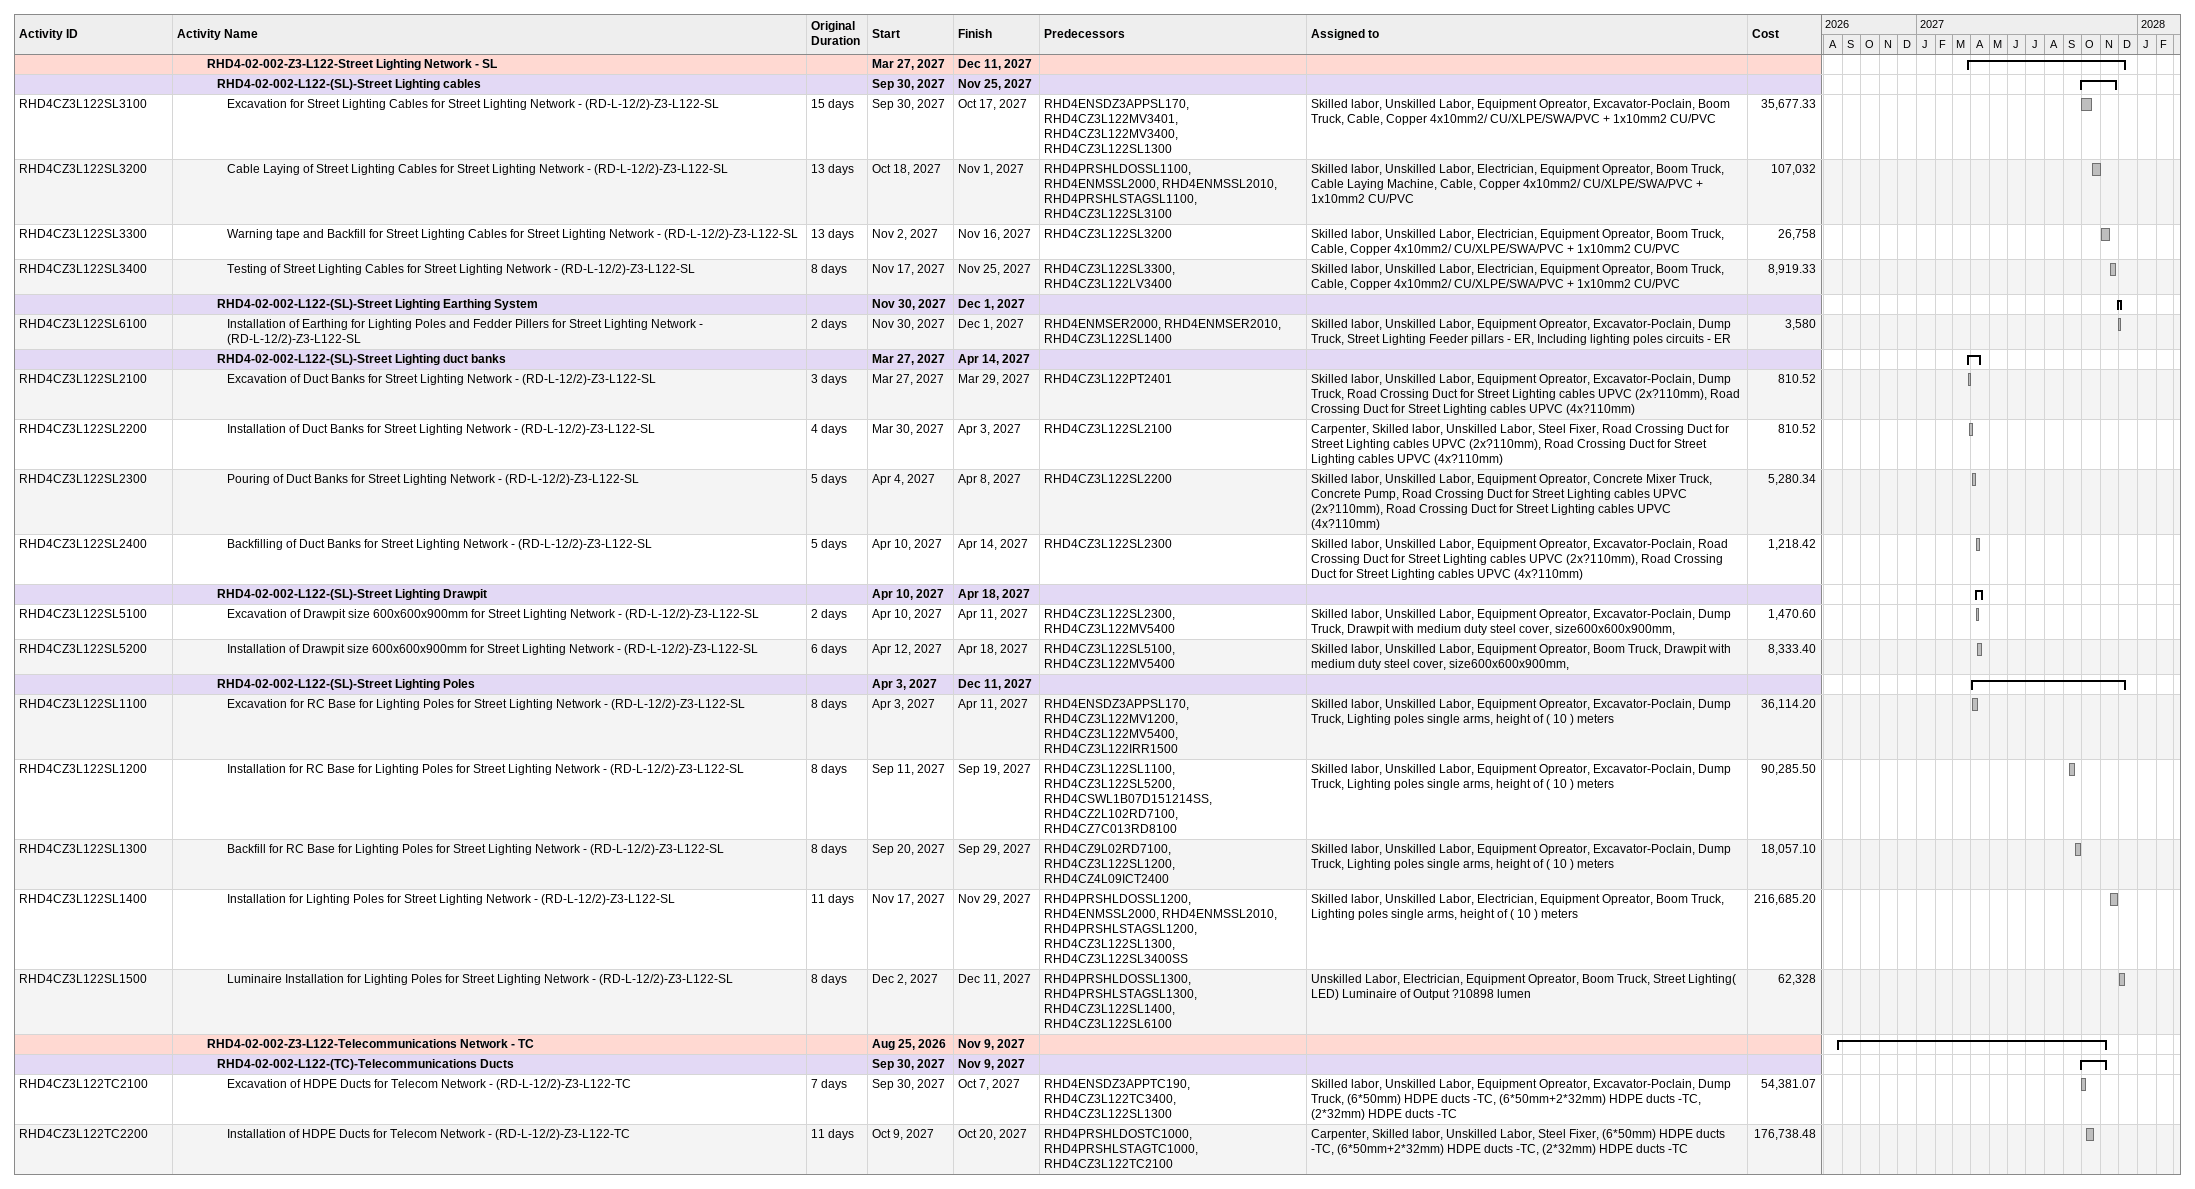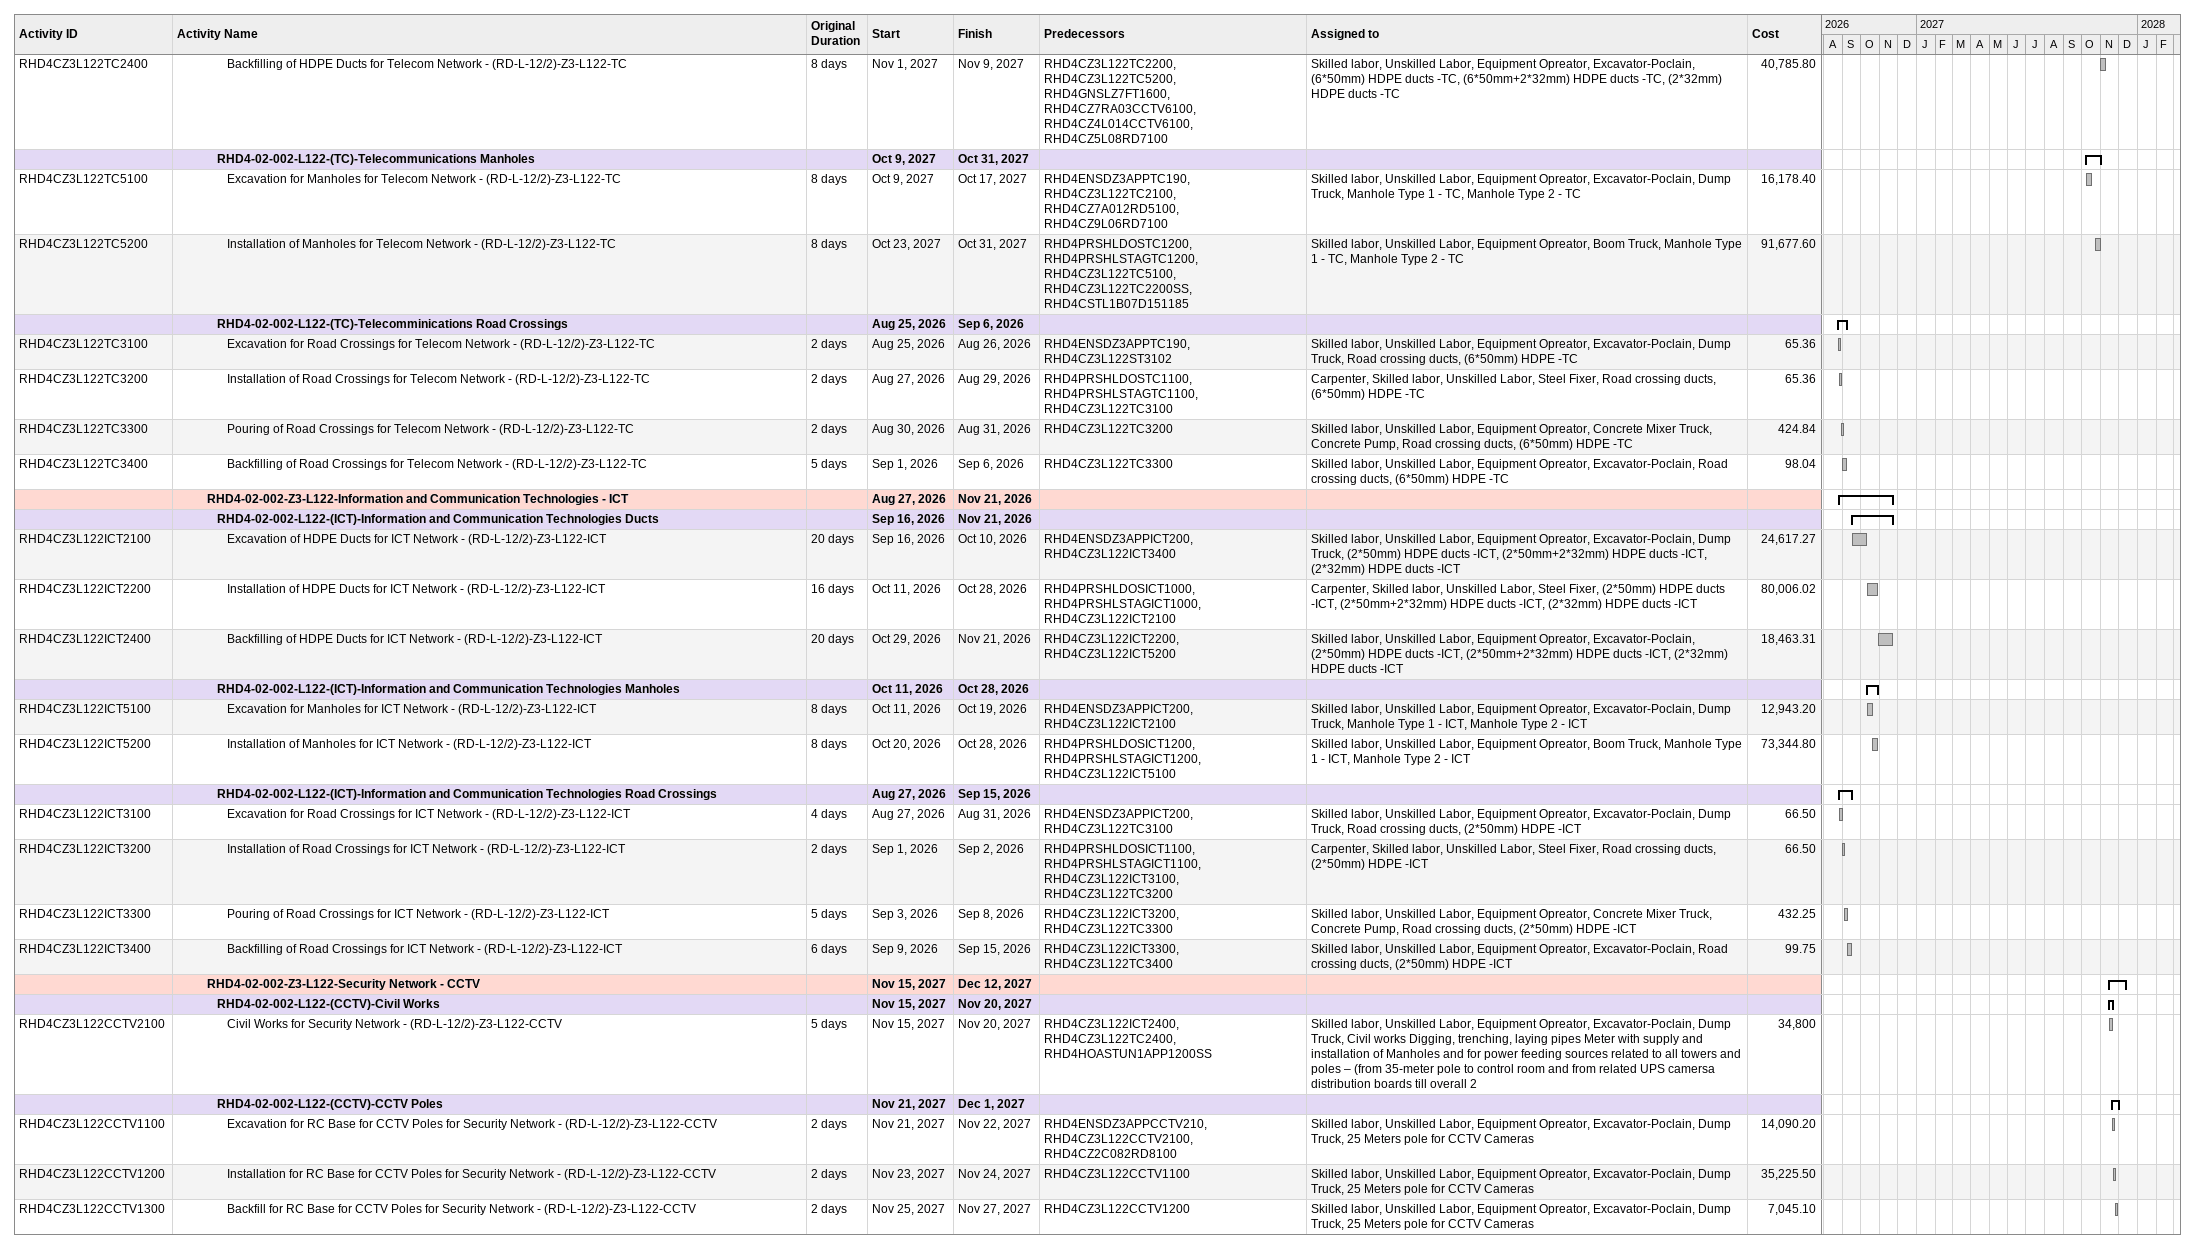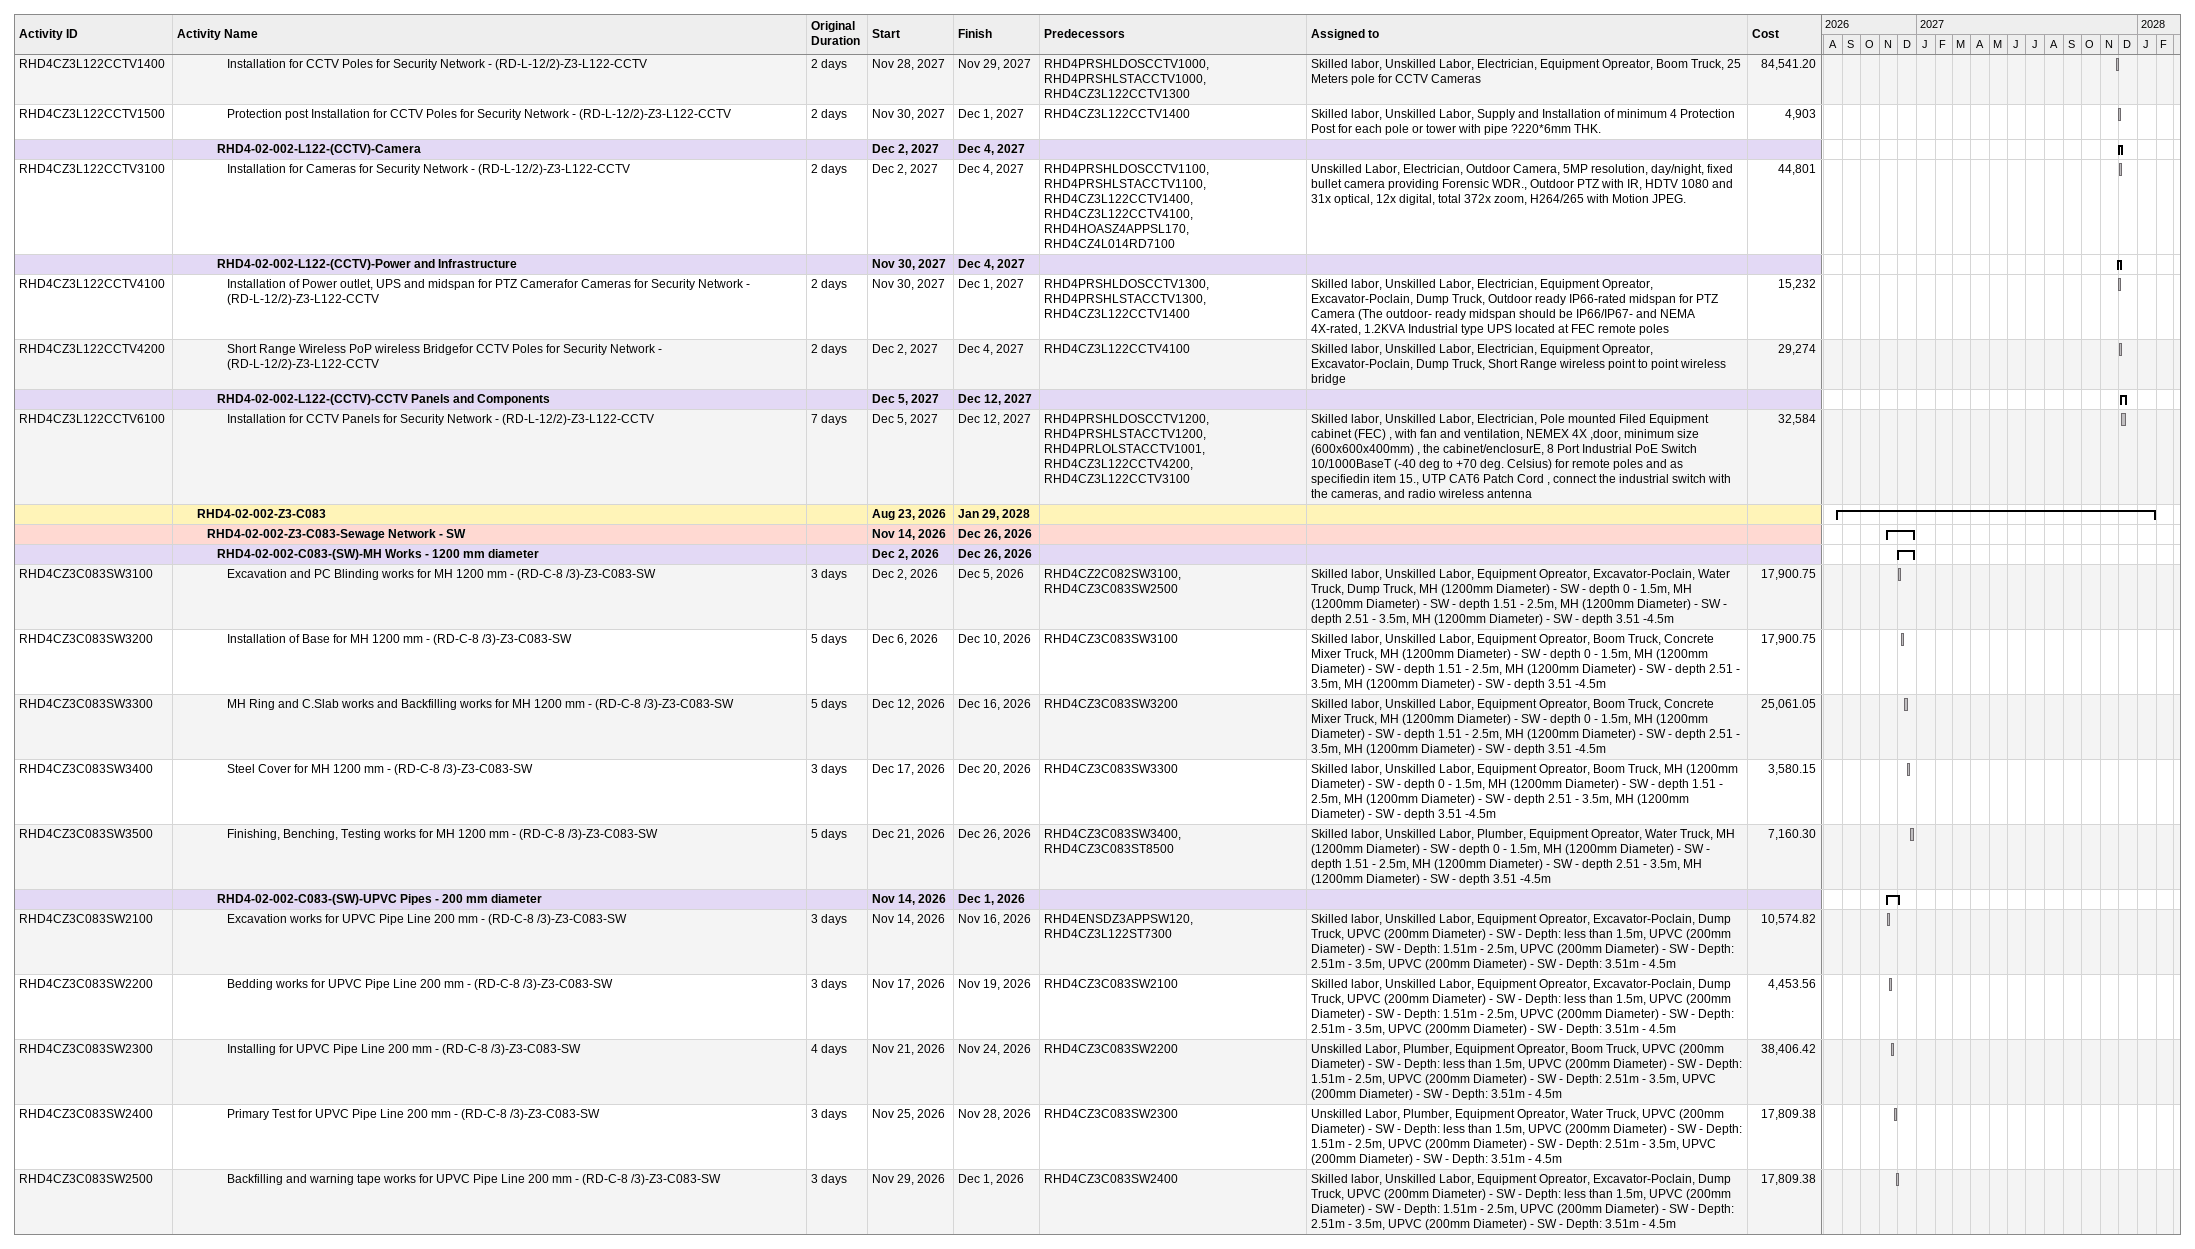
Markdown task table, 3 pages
| ID | Level | Task | Original duration | Start | Finish | Predecessors | Resources | Cost |
|---|---|---|---|---|---|---|---|---|
|  | 4 | **RHD4-02-002-Z3-L122-Street Lighting Network - SL** |  | 2027-03-27 | 2027-12-11 |  |  |  |
|  | 5 | **RHD4-02-002-L122-(SL)-Street Lighting cables** |  | 2027-09-30 | 2027-11-25 |  |  |  |
| RHD4CZ3L122SL3100 | 6 | Excavation for Street Lighting Cables for Street Lighting Network - (RD-L-12/2)-Z3-L122-SL | 15d | 2027-09-30 | 2027-10-17 | RHD4ENSDZ3APPSL170, RHD4CZ3L122MV3401, RHD4CZ3L122MV3400, RHD4CZ3L122SL1300 | Skilled labor, Unskilled Labor, Equipment Opreator, Excavator-Poclain, Boom Truck, Cable, Copper 4x10mm2/ CU/XLPE/SWA/PVC + 1x10mm2 CU/PVC | 35677.33 |
| RHD4CZ3L122SL3200 | 6 | Cable Laying of Street Lighting Cables for Street Lighting Network - (RD-L-12/2)-Z3-L122-SL | 13d | 2027-10-18 | 2027-11-01 | RHD4PRSHLDOSSL1100, RHD4ENMSSL2000, RHD4ENMSSL2010, RHD4PRSHLSTAGSL1100, RHD4CZ3L122SL3100 | Skilled labor, Unskilled Labor, Electrician, Equipment Opreator, Boom Truck, Cable Laying Machine, Cable, Copper 4x10mm2/ CU/XLPE/SWA/PVC + 1x10mm2 CU/PVC | 107032 |
| RHD4CZ3L122SL3300 | 6 | Warning tape and Backfill for Street Lighting Cables for Street Lighting Network - (RD-L-12/2)-Z3-L122-SL | 13d | 2027-11-02 | 2027-11-16 | RHD4CZ3L122SL3200 | Skilled labor, Unskilled Labor, Electrician, Equipment Opreator, Boom Truck, Cable, Copper 4x10mm2/ CU/XLPE/SWA/PVC + 1x10mm2 CU/PVC | 26758 |
| RHD4CZ3L122SL3400 | 6 | Testing of Street Lighting Cables for Street Lighting Network - (RD-L-12/2)-Z3-L122-SL | 8d | 2027-11-17 | 2027-11-25 | RHD4CZ3L122SL3300, RHD4CZ3L122LV3400 | Skilled labor, Unskilled Labor, Electrician, Equipment Opreator, Boom Truck, Cable, Copper 4x10mm2/ CU/XLPE/SWA/PVC + 1x10mm2 CU/PVC | 8919.33 |
|  | 5 | **RHD4-02-002-L122-(SL)-Street Lighting Earthing System** |  | 2027-11-30 | 2027-12-01 |  |  |  |
| RHD4CZ3L122SL6100 | 6 | Installation of Earthing for Lighting Poles and Fedder Pillers for Street Lighting Network - (RD-L-12/2)-Z3-L122-SL | 2d | 2027-11-30 | 2027-12-01 | RHD4ENMSER2000, RHD4ENMSER2010, RHD4CZ3L122SL1400 | Skilled labor, Unskilled Labor, Equipment Opreator, Excavator-Poclain, Dump Truck, Street Lighting Feeder pillars - ER, Including lighting poles circuits - ER | 3580 |
|  | 5 | **RHD4-02-002-L122-(SL)-Street Lighting duct banks** |  | 2027-03-27 | 2027-04-14 |  |  |  |
| RHD4CZ3L122SL2100 | 6 | Excavation of Duct Banks for Street Lighting Network - (RD-L-12/2)-Z3-L122-SL | 3d | 2027-03-27 | 2027-03-29 | RHD4CZ3L122PT2401 | Skilled labor, Unskilled Labor, Equipment Opreator, Excavator-Poclain, Dump Truck, Road Crossing Duct for Street Lighting cables UPVC (2x?110mm), Road Crossing Duct for Street Lighting cables UPVC (4x?110mm) | 810.52 |
| RHD4CZ3L122SL2200 | 6 | Installation of Duct Banks for Street Lighting Network - (RD-L-12/2)-Z3-L122-SL | 4d | 2027-03-30 | 2027-04-03 | RHD4CZ3L122SL2100 | Carpenter, Skilled labor, Unskilled Labor, Steel Fixer, Road Crossing Duct for Street Lighting cables UPVC (2x?110mm), Road Crossing Duct for Street Lighting cables UPVC (4x?110mm) | 810.52 |
| RHD4CZ3L122SL2300 | 6 | Pouring of Duct Banks for Street Lighting Network - (RD-L-12/2)-Z3-L122-SL | 5d | 2027-04-04 | 2027-04-08 | RHD4CZ3L122SL2200 | Skilled labor, Unskilled Labor, Equipment Opreator, Concrete Mixer Truck, Concrete Pump, Road Crossing Duct for Street Lighting cables UPVC (2x?110mm), Road Crossing Duct for Street Lighting cables UPVC (4x?110mm) | 5280.34 |
| RHD4CZ3L122SL2400 | 6 | Backfilling of Duct Banks for Street Lighting Network - (RD-L-12/2)-Z3-L122-SL | 5d | 2027-04-10 | 2027-04-14 | RHD4CZ3L122SL2300 | Skilled labor, Unskilled Labor, Equipment Opreator, Excavator-Poclain, Road Crossing Duct for Street Lighting cables UPVC (2x?110mm), Road Crossing Duct for Street Lighting cables UPVC (4x?110mm) | 1218.42 |
|  | 5 | **RHD4-02-002-L122-(SL)-Street Lighting Drawpit** |  | 2027-04-10 | 2027-04-18 |  |  |  |
| RHD4CZ3L122SL5100 | 6 | Excavation of Drawpit size 600x600x900mm for Street Lighting Network - (RD-L-12/2)-Z3-L122-SL | 2d | 2027-04-10 | 2027-04-11 | RHD4CZ3L122SL2300, RHD4CZ3L122MV5400 | Skilled labor, Unskilled Labor, Equipment Opreator, Excavator-Poclain, Dump Truck, Drawpit with medium duty steel cover, size600x600x900mm, | 1470.60 |
| RHD4CZ3L122SL5200 | 6 | Installation of Drawpit size 600x600x900mm for Street Lighting Network - (RD-L-12/2)-Z3-L122-SL | 6d | 2027-04-12 | 2027-04-18 | RHD4CZ3L122SL5100, RHD4CZ3L122MV5400 | Skilled labor, Unskilled Labor, Equipment Opreator, Boom Truck, Drawpit with medium duty steel cover, size600x600x900mm, | 8333.40 |
|  | 5 | **RHD4-02-002-L122-(SL)-Street Lighting Poles** |  | 2027-04-03 | 2027-12-11 |  |  |  |
| RHD4CZ3L122SL1100 | 6 | Excavation for RC Base for Lighting Poles for Street Lighting Network - (RD-L-12/2)-Z3-L122-SL | 8d | 2027-04-03 | 2027-04-11 | RHD4ENSDZ3APPSL170, RHD4CZ3L122MV1200, RHD4CZ3L122MV5400, RHD4CZ3L122IRR1500 | Skilled labor, Unskilled Labor, Equipment Opreator, Excavator-Poclain, Dump Truck, Lighting poles single arms, height of ( 10 ) meters | 36114.20 |
| RHD4CZ3L122SL1200 | 6 | Installation for RC Base for Lighting Poles for Street Lighting Network - (RD-L-12/2)-Z3-L122-SL | 8d | 2027-09-11 | 2027-09-19 | RHD4CZ3L122SL1100, RHD4CZ3L122SL5200, RHD4CSWL1B07D151214SS, RHD4CZ2L102RD7100, RHD4CZ7C013RD8100 | Skilled labor, Unskilled Labor, Equipment Opreator, Excavator-Poclain, Dump Truck, Lighting poles single arms, height of ( 10 ) meters | 90285.50 |
| RHD4CZ3L122SL1300 | 6 | Backfill for RC Base for Lighting Poles for Street Lighting Network - (RD-L-12/2)-Z3-L122-SL | 8d | 2027-09-20 | 2027-09-29 | RHD4CZ9L02RD7100, RHD4CZ3L122SL1200, RHD4CZ4L09ICT2400 | Skilled labor, Unskilled Labor, Equipment Opreator, Excavator-Poclain, Dump Truck, Lighting poles single arms, height of ( 10 ) meters | 18057.10 |
| RHD4CZ3L122SL1400 | 6 | Installation for Lighting Poles for Street Lighting Network - (RD-L-12/2)-Z3-L122-SL | 11d | 2027-11-17 | 2027-11-29 | RHD4PRSHLDOSSL1200, RHD4ENMSSL2000, RHD4ENMSSL2010, RHD4PRSHLSTAGSL1200, RHD4CZ3L122SL1300, RHD4CZ3L122SL3400SS | Skilled labor, Unskilled Labor, Electrician, Equipment Opreator, Boom Truck, Lighting poles single arms, height of ( 10 ) meters | 216685.20 |
| RHD4CZ3L122SL1500 | 6 | Luminaire Installation for Lighting Poles for Street Lighting Network - (RD-L-12/2)-Z3-L122-SL | 8d | 2027-12-02 | 2027-12-11 | RHD4PRSHLDOSSL1300, RHD4PRSHLSTAGSL1300, RHD4CZ3L122SL1400, RHD4CZ3L122SL6100 | Unskilled Labor, Electrician, Equipment Opreator, Boom Truck, Street Lighting( LED) Luminaire of Output ?10898 lumen | 62328 |
|  | 4 | **RHD4-02-002-Z3-L122-Telecommunications Network - TC** |  | 2026-08-25 | 2027-11-09 |  |  |  |
|  | 5 | **RHD4-02-002-L122-(TC)-Telecommunications Ducts** |  | 2027-09-30 | 2027-11-09 |  |  |  |
| RHD4CZ3L122TC2100 | 6 | Excavation of HDPE Ducts for Telecom Network - (RD-L-12/2)-Z3-L122-TC | 7d | 2027-09-30 | 2027-10-07 | RHD4ENSDZ3APPTC190, RHD4CZ3L122TC3400, RHD4CZ3L122SL1300 | Skilled labor, Unskilled Labor, Equipment Opreator, Excavator-Poclain, Dump Truck, (6*50mm) HDPE ducts -TC, (6*50mm+2*32mm) HDPE ducts -TC, (2*32mm) HDPE ducts -TC | 54381.07 |
| RHD4CZ3L122TC2200 | 6 | Installation of HDPE Ducts for Telecom Network - (RD-L-12/2)-Z3-L122-TC | 11d | 2027-10-09 | 2027-10-20 | RHD4PRSHLDOSTC1000, RHD4PRSHLSTAGTC1000, RHD4CZ3L122TC2100 | Carpenter, Skilled labor, Unskilled Labor, Steel Fixer, (6*50mm) HDPE ducts -TC, (6*50mm+2*32mm) HDPE ducts -TC, (2*32mm) HDPE ducts -TC | 176738.48 |
| RHD4CZ3L122TC2400 | 6 | Backfilling of HDPE Ducts for Telecom Network - (RD-L-12/2)-Z3-L122-TC | 8d | 2027-11-01 | 2027-11-09 | RHD4CZ3L122TC2200, RHD4CZ3L122TC5200, RHD4GNSLZ7FT1600, RHD4CZ7RA03CCTV6100, RHD4CZ4L014CCTV6100, RHD4CZ5L08RD7100 | Skilled labor, Unskilled Labor, Equipment Opreator, Excavator-Poclain, (6*50mm) HDPE ducts -TC, (6*50mm+2*32mm) HDPE ducts -TC, (2*32mm) HDPE ducts -TC | 40785.80 |
|  | 5 | **RHD4-02-002-L122-(TC)-Telecommunications Manholes** |  | 2027-10-09 | 2027-10-31 |  |  |  |
| RHD4CZ3L122TC5100 | 6 | Excavation for Manholes for Telecom Network - (RD-L-12/2)-Z3-L122-TC | 8d | 2027-10-09 | 2027-10-17 | RHD4ENSDZ3APPTC190, RHD4CZ3L122TC2100, RHD4CZ7A012RD5100, RHD4CZ9L06RD7100 | Skilled labor, Unskilled Labor, Equipment Opreator, Excavator-Poclain, Dump Truck, Manhole Type 1 - TC, Manhole Type 2 - TC | 16178.40 |
| RHD4CZ3L122TC5200 | 6 | Installation of Manholes for Telecom Network - (RD-L-12/2)-Z3-L122-TC | 8d | 2027-10-23 | 2027-10-31 | RHD4PRSHLDOSTC1200, RHD4PRSHLSTAGTC1200, RHD4CZ3L122TC5100, RHD4CZ3L122TC2200SS, RHD4CSTL1B07D151185 | Skilled labor, Unskilled Labor, Equipment Opreator, Boom Truck, Manhole Type 1 - TC, Manhole Type 2 - TC | 91677.60 |
|  | 5 | **RHD4-02-002-L122-(TC)-Telecomminications Road Crossings** |  | 2026-08-25 | 2026-09-06 |  |  |  |
| RHD4CZ3L122TC3100 | 6 | Excavation for Road Crossings for Telecom Network - (RD-L-12/2)-Z3-L122-TC | 2d | 2026-08-25 | 2026-08-26 | RHD4ENSDZ3APPTC190, RHD4CZ3L122ST3102 | Skilled labor, Unskilled Labor, Equipment Opreator, Excavator-Poclain, Dump Truck, Road crossing ducts, (6*50mm) HDPE -TC | 65.36 |
| RHD4CZ3L122TC3200 | 6 | Installation of Road Crossings for Telecom Network - (RD-L-12/2)-Z3-L122-TC | 2d | 2026-08-27 | 2026-08-29 | RHD4PRSHLDOSTC1100, RHD4PRSHLSTAGTC1100, RHD4CZ3L122TC3100 | Carpenter, Skilled labor, Unskilled Labor, Steel Fixer, Road crossing ducts, (6*50mm) HDPE -TC | 65.36 |
| RHD4CZ3L122TC3300 | 6 | Pouring of Road Crossings for Telecom Network - (RD-L-12/2)-Z3-L122-TC | 2d | 2026-08-30 | 2026-08-31 | RHD4CZ3L122TC3200 | Skilled labor, Unskilled Labor, Equipment Opreator, Concrete Mixer Truck, Concrete Pump, Road crossing ducts, (6*50mm) HDPE -TC | 424.84 |
| RHD4CZ3L122TC3400 | 6 | Backfilling of Road Crossings for Telecom Network - (RD-L-12/2)-Z3-L122-TC | 5d | 2026-09-01 | 2026-09-06 | RHD4CZ3L122TC3300 | Skilled labor, Unskilled Labor, Equipment Opreator, Excavator-Poclain, Road crossing ducts, (6*50mm) HDPE -TC | 98.04 |
|  | 4 | **RHD4-02-002-Z3-L122-Information and Communication Technologies - ICT** |  | 2026-08-27 | 2026-11-21 |  |  |  |
|  | 5 | **RHD4-02-002-L122-(ICT)-Information and Communication Technologies Ducts** |  | 2026-09-16 | 2026-11-21 |  |  |  |
| RHD4CZ3L122ICT2100 | 6 | Excavation of HDPE Ducts for ICT Network - (RD-L-12/2)-Z3-L122-ICT | 20d | 2026-09-16 | 2026-10-10 | RHD4ENSDZ3APPICT200, RHD4CZ3L122ICT3400 | Skilled labor, Unskilled Labor, Equipment Opreator, Excavator-Poclain, Dump Truck, (2*50mm) HDPE ducts -ICT, (2*50mm+2*32mm) HDPE ducts -ICT, (2*32mm) HDPE ducts -ICT | 24617.27 |
| RHD4CZ3L122ICT2200 | 6 | Installation of HDPE Ducts for ICT Network - (RD-L-12/2)-Z3-L122-ICT | 16d | 2026-10-11 | 2026-10-28 | RHD4PRSHLDOSICT1000, RHD4PRSHLSTAGICT1000, RHD4CZ3L122ICT2100 | Carpenter, Skilled labor, Unskilled Labor, Steel Fixer, (2*50mm) HDPE ducts -ICT, (2*50mm+2*32mm) HDPE ducts -ICT, (2*32mm) HDPE ducts -ICT | 80006.02 |
| RHD4CZ3L122ICT2400 | 6 | Backfilling of HDPE Ducts for ICT Network - (RD-L-12/2)-Z3-L122-ICT | 20d | 2026-10-29 | 2026-11-21 | RHD4CZ3L122ICT2200, RHD4CZ3L122ICT5200 | Skilled labor, Unskilled Labor, Equipment Opreator, Excavator-Poclain, (2*50mm) HDPE ducts -ICT, (2*50mm+2*32mm) HDPE ducts -ICT, (2*32mm) HDPE ducts -ICT | 18463.31 |
|  | 5 | **RHD4-02-002-L122-(ICT)-Information and Communication Technologies Manholes** |  | 2026-10-11 | 2026-10-28 |  |  |  |
| RHD4CZ3L122ICT5100 | 6 | Excavation for Manholes for ICT Network - (RD-L-12/2)-Z3-L122-ICT | 8d | 2026-10-11 | 2026-10-19 | RHD4ENSDZ3APPICT200, RHD4CZ3L122ICT2100 | Skilled labor, Unskilled Labor, Equipment Opreator, Excavator-Poclain, Dump Truck, Manhole Type 1 - ICT, Manhole Type 2 - ICT | 12943.20 |
| RHD4CZ3L122ICT5200 | 6 | Installation of Manholes for ICT Network - (RD-L-12/2)-Z3-L122-ICT | 8d | 2026-10-20 | 2026-10-28 | RHD4PRSHLDOSICT1200, RHD4PRSHLSTAGICT1200, RHD4CZ3L122ICT5100 | Skilled labor, Unskilled Labor, Equipment Opreator, Boom Truck, Manhole Type 1 - ICT, Manhole Type 2 - ICT | 73344.80 |
|  | 5 | **RHD4-02-002-L122-(ICT)-Information and Communication Technologies Road Crossings** |  | 2026-08-27 | 2026-09-15 |  |  |  |
| RHD4CZ3L122ICT3100 | 6 | Excavation for Road Crossings for ICT Network - (RD-L-12/2)-Z3-L122-ICT | 4d | 2026-08-27 | 2026-08-31 | RHD4ENSDZ3APPICT200, RHD4CZ3L122TC3100 | Skilled labor, Unskilled Labor, Equipment Opreator, Excavator-Poclain, Dump Truck, Road crossing ducts, (2*50mm) HDPE -ICT | 66.50 |
| RHD4CZ3L122ICT3200 | 6 | Installation of Road Crossings for ICT Network - (RD-L-12/2)-Z3-L122-ICT | 2d | 2026-09-01 | 2026-09-02 | RHD4PRSHLDOSICT1100, RHD4PRSHLSTAGICT1100, RHD4CZ3L122ICT3100, RHD4CZ3L122TC3200 | Carpenter, Skilled labor, Unskilled Labor, Steel Fixer, Road crossing ducts, (2*50mm) HDPE -ICT | 66.50 |
| RHD4CZ3L122ICT3300 | 6 | Pouring of Road Crossings for ICT Network - (RD-L-12/2)-Z3-L122-ICT | 5d | 2026-09-03 | 2026-09-08 | RHD4CZ3L122ICT3200, RHD4CZ3L122TC3300 | Skilled labor, Unskilled Labor, Equipment Opreator, Concrete Mixer Truck, Concrete Pump, Road crossing ducts, (2*50mm) HDPE -ICT | 432.25 |
| RHD4CZ3L122ICT3400 | 6 | Backfilling of Road Crossings for ICT Network - (RD-L-12/2)-Z3-L122-ICT | 6d | 2026-09-09 | 2026-09-15 | RHD4CZ3L122ICT3300, RHD4CZ3L122TC3400 | Skilled labor, Unskilled Labor, Equipment Opreator, Excavator-Poclain, Road crossing ducts, (2*50mm) HDPE -ICT | 99.75 |
|  | 4 | **RHD4-02-002-Z3-L122-Security Network - CCTV** |  | 2027-11-15 | 2027-12-12 |  |  |  |
|  | 5 | **RHD4-02-002-L122-(CCTV)-Civil Works** |  | 2027-11-15 | 2027-11-20 |  |  |  |
| RHD4CZ3L122CCTV2100 | 6 | Civil Works for Security Network - (RD-L-12/2)-Z3-L122-CCTV | 5d | 2027-11-15 | 2027-11-20 | RHD4CZ3L122ICT2400, RHD4CZ3L122TC2400, RHD4HOASTUN1APP1200SS | Skilled labor, Unskilled Labor, Equipment Opreator, Excavator-Poclain, Dump Truck, Civil works Digging, trenching, laying pipes Meter with supply and installation of Manholes and for power feeding sources related to all towers and poles – (from 35-meter pole to control room and from related UPS camersa distribution boards till overall 2 | 34800 |
|  | 5 | **RHD4-02-002-L122-(CCTV)-CCTV Poles** |  | 2027-11-21 | 2027-12-01 |  |  |  |
| RHD4CZ3L122CCTV1100 | 6 | Excavation for RC Base for CCTV Poles for Security Network - (RD-L-12/2)-Z3-L122-CCTV | 2d | 2027-11-21 | 2027-11-22 | RHD4ENSDZ3APPCCTV210, RHD4CZ3L122CCTV2100, RHD4CZ2C082RD8100 | Skilled labor, Unskilled Labor, Equipment Opreator, Excavator-Poclain, Dump Truck, 25 Meters pole for CCTV Cameras | 14090.20 |
| RHD4CZ3L122CCTV1200 | 6 | Installation for RC Base for CCTV Poles for Security Network - (RD-L-12/2)-Z3-L122-CCTV | 2d | 2027-11-23 | 2027-11-24 | RHD4CZ3L122CCTV1100 | Skilled labor, Unskilled Labor, Equipment Opreator, Excavator-Poclain, Dump Truck, 25 Meters pole for CCTV Cameras | 35225.50 |
| RHD4CZ3L122CCTV1300 | 6 | Backfill for RC Base for CCTV Poles for Security Network - (RD-L-12/2)-Z3-L122-CCTV | 2d | 2027-11-25 | 2027-11-27 | RHD4CZ3L122CCTV1200 | Skilled labor, Unskilled Labor, Equipment Opreator, Excavator-Poclain, Dump Truck, 25 Meters pole for CCTV Cameras | 7045.10 |
| RHD4CZ3L122CCTV1400 | 6 | Installation for CCTV Poles for Security Network - (RD-L-12/2)-Z3-L122-CCTV | 2d | 2027-11-28 | 2027-11-29 | RHD4PRSHLDOSCCTV1000, RHD4PRSHLSTACCTV1000, RHD4CZ3L122CCTV1300 | Skilled labor, Unskilled Labor, Electrician, Equipment Opreator, Boom Truck, 25 Meters pole for CCTV Cameras | 84541.20 |
| RHD4CZ3L122CCTV1500 | 6 | Protection post Installation for CCTV Poles for Security Network - (RD-L-12/2)-Z3-L122-CCTV | 2d | 2027-11-30 | 2027-12-01 | RHD4CZ3L122CCTV1400 | Skilled labor, Unskilled Labor, Supply and Installation of minimum 4 Protection Post for each pole or tower with pipe ?220*6mm THK. | 4903 |
|  | 5 | **RHD4-02-002-L122-(CCTV)-Camera** |  | 2027-12-02 | 2027-12-04 |  |  |  |
| RHD4CZ3L122CCTV3100 | 6 | Installation for Cameras for Security Network - (RD-L-12/2)-Z3-L122-CCTV | 2d | 2027-12-02 | 2027-12-04 | RHD4PRSHLDOSCCTV1100, RHD4PRSHLSTACCTV1100, RHD4CZ3L122CCTV1400, RHD4CZ3L122CCTV4100, RHD4HOASZ4APPSL170, RHD4CZ4L014RD7100 | Unskilled Labor, Electrician, Outdoor Camera, 5MP resolution, day/night, fixed bullet camera providing Forensic WDR., Outdoor PTZ with IR, HDTV 1080 and 31x optical, 12x digital, total 372x zoom, H264/265 with Motion JPEG. | 44801 |
|  | 5 | **RHD4-02-002-L122-(CCTV)-Power and Infrastructure** |  | 2027-11-30 | 2027-12-04 |  |  |  |
| RHD4CZ3L122CCTV4100 | 6 | Installation of Power outlet, UPS and midspan for PTZ Camerafor Cameras for Security Network - (RD-L-12/2)-Z3-L122-CCTV | 2d | 2027-11-30 | 2027-12-01 | RHD4PRSHLDOSCCTV1300, RHD4PRSHLSTACCTV1300, RHD4CZ3L122CCTV1400 | Skilled labor, Unskilled Labor, Electrician, Equipment Opreator, Excavator-Poclain, Dump Truck, Outdoor ready IP66-rated midspan for PTZ Camera (The outdoor- ready midspan should be IP66/IP67- and NEMA 4X-rated, 1.2KVA Industrial type UPS located at FEC remote poles | 15232 |
| RHD4CZ3L122CCTV4200 | 6 | Short Range Wireless PoP wireless Bridgefor CCTV Poles for Security Network - (RD-L-12/2)-Z3-L122-CCTV | 2d | 2027-12-02 | 2027-12-04 | RHD4CZ3L122CCTV4100 | Skilled labor, Unskilled Labor, Electrician, Equipment Opreator, Excavator-Poclain, Dump Truck, Short Range wireless point to point wireless bridge | 29274 |
|  | 5 | **RHD4-02-002-L122-(CCTV)-CCTV Panels and Components** |  | 2027-12-05 | 2027-12-12 |  |  |  |
| RHD4CZ3L122CCTV6100 | 6 | Installation for CCTV Panels for Security Network - (RD-L-12/2)-Z3-L122-CCTV | 7d | 2027-12-05 | 2027-12-12 | RHD4PRSHLDOSCCTV1200, RHD4PRSHLSTACCTV1200, RHD4PRLOLSTACCTV1001, RHD4CZ3L122CCTV4200, RHD4CZ3L122CCTV3100 | Skilled labor, Unskilled Labor, Electrician, Pole mounted Filed Equipment cabinet (FEC) , with fan and ventilation, NEMEX 4X ,door, minimum size (600x600x400mm) , the cabinet/enclosurE, 8 Port Industrial PoE Switch 10/1000BaseT (-40 deg to +70 deg. Celsius) for remote poles and as specifiedin item 15., UTP CAT6 Patch Cord , connect the industrial switch with the cameras, and radio wireless antenna | 32584 |
|  | 3 | **RHD4-02-002-Z3-C083** |  | 2026-08-23 | 2028-01-29 |  |  |  |
|  | 4 | **RHD4-02-002-Z3-C083-Sewage Network - SW** |  | 2026-11-14 | 2026-12-26 |  |  |  |
|  | 5 | **RHD4-02-002-C083-(SW)-MH Works - 1200 mm diameter** |  | 2026-12-02 | 2026-12-26 |  |  |  |
| RHD4CZ3C083SW3100 | 6 | Excavation and PC Blinding works for MH 1200 mm - (RD-C-8 /3)-Z3-C083-SW | 3d | 2026-12-02 | 2026-12-05 | RHD4CZ2C082SW3100, RHD4CZ3C083SW2500 | Skilled labor, Unskilled Labor, Equipment Opreator, Excavator-Poclain, Water Truck, Dump Truck, MH (1200mm Diameter) - SW - depth 0 - 1.5m, MH (1200mm Diameter) - SW - depth 1.51 - 2.5m, MH (1200mm Diameter) - SW - depth 2.51 - 3.5m, MH (1200mm Diameter) - SW - depth 3.51 -4.5m | 17900.75 |
| RHD4CZ3C083SW3200 | 6 | Installation of Base for MH 1200 mm - (RD-C-8 /3)-Z3-C083-SW | 5d | 2026-12-06 | 2026-12-10 | RHD4CZ3C083SW3100 | Skilled labor, Unskilled Labor, Equipment Opreator, Boom Truck, Concrete Mixer Truck, MH (1200mm Diameter) - SW - depth 0 - 1.5m, MH (1200mm Diameter) - SW - depth 1.51 - 2.5m, MH (1200mm Diameter) - SW - depth 2.51 - 3.5m, MH (1200mm Diameter) - SW - depth 3.51 -4.5m | 17900.75 |
| RHD4CZ3C083SW3300 | 6 | MH Ring and C.Slab works and Backfilling works for MH 1200 mm - (RD-C-8 /3)-Z3-C083-SW | 5d | 2026-12-12 | 2026-12-16 | RHD4CZ3C083SW3200 | Skilled labor, Unskilled Labor, Equipment Opreator, Boom Truck, Concrete Mixer Truck, MH (1200mm Diameter) - SW - depth 0 - 1.5m, MH (1200mm Diameter) - SW - depth 1.51 - 2.5m, MH (1200mm Diameter) - SW - depth 2.51 - 3.5m, MH (1200mm Diameter) - SW - depth 3.51 -4.5m | 25061.05 |
| RHD4CZ3C083SW3400 | 6 | Steel Cover for MH 1200 mm - (RD-C-8 /3)-Z3-C083-SW | 3d | 2026-12-17 | 2026-12-20 | RHD4CZ3C083SW3300 | Skilled labor, Unskilled Labor, Equipment Opreator, Boom Truck, MH (1200mm Diameter) - SW - depth 0 - 1.5m, MH (1200mm Diameter) - SW - depth 1.51 - 2.5m, MH (1200mm Diameter) - SW - depth 2.51 - 3.5m, MH (1200mm Diameter) - SW - depth 3.51 -4.5m | 3580.15 |
| RHD4CZ3C083SW3500 | 6 | Finishing, Benching, Testing works for MH 1200 mm - (RD-C-8 /3)-Z3-C083-SW | 5d | 2026-12-21 | 2026-12-26 | RHD4CZ3C083SW3400, RHD4CZ3C083ST8500 | Skilled labor, Unskilled Labor, Plumber, Equipment Opreator, Water Truck, MH (1200mm Diameter) - SW - depth 0 - 1.5m, MH (1200mm Diameter) - SW - depth 1.51 - 2.5m, MH (1200mm Diameter) - SW - depth 2.51 - 3.5m, MH (1200mm Diameter) - SW - depth 3.51 -4.5m | 7160.30 |
|  | 5 | **RHD4-02-002-C083-(SW)-UPVC Pipes - 200 mm diameter** |  | 2026-11-14 | 2026-12-01 |  |  |  |
| RHD4CZ3C083SW2100 | 6 | Excavation works for UPVC Pipe Line 200 mm - (RD-C-8 /3)-Z3-C083-SW | 3d | 2026-11-14 | 2026-11-16 | RHD4ENSDZ3APPSW120, RHD4CZ3L122ST7300 | Skilled labor, Unskilled Labor, Equipment Opreator, Excavator-Poclain, Dump Truck, UPVC (200mm Diameter) - SW - Depth: less than 1.5m, UPVC (200mm Diameter) - SW - Depth: 1.51m - 2.5m, UPVC (200mm Diameter) - SW - Depth: 2.51m - 3.5m, UPVC (200mm Diameter) - SW - Depth: 3.51m - 4.5m | 10574.82 |
| RHD4CZ3C083SW2200 | 6 | Bedding works for UPVC Pipe Line 200 mm - (RD-C-8 /3)-Z3-C083-SW | 3d | 2026-11-17 | 2026-11-19 | RHD4CZ3C083SW2100 | Skilled labor, Unskilled Labor, Equipment Opreator, Excavator-Poclain, Dump Truck, UPVC (200mm Diameter) - SW - Depth: less than 1.5m, UPVC (200mm Diameter) - SW - Depth: 1.51m - 2.5m, UPVC (200mm Diameter) - SW - Depth: 2.51m - 3.5m, UPVC (200mm Diameter) - SW - Depth: 3.51m - 4.5m | 4453.56 |
| RHD4CZ3C083SW2300 | 6 | Installing for UPVC Pipe Line 200 mm - (RD-C-8 /3)-Z3-C083-SW | 4d | 2026-11-21 | 2026-11-24 | RHD4CZ3C083SW2200 | Unskilled Labor, Plumber, Equipment Opreator, Boom Truck, UPVC (200mm Diameter) - SW - Depth: less than 1.5m, UPVC (200mm Diameter) - SW - Depth: 1.51m - 2.5m, UPVC (200mm Diameter) - SW - Depth: 2.51m - 3.5m, UPVC (200mm Diameter) - SW - Depth: 3.51m - 4.5m | 38406.42 |
| RHD4CZ3C083SW2400 | 6 | Primary Test for UPVC Pipe Line 200 mm - (RD-C-8 /3)-Z3-C083-SW | 3d | 2026-11-25 | 2026-11-28 | RHD4CZ3C083SW2300 | Unskilled Labor, Plumber, Equipment Opreator, Water Truck, UPVC (200mm Diameter) - SW - Depth: less than 1.5m, UPVC (200mm Diameter) - SW - Depth: 1.51m - 2.5m, UPVC (200mm Diameter) - SW - Depth: 2.51m - 3.5m, UPVC (200mm Diameter) - SW - Depth: 3.51m - 4.5m | 17809.38 |
| RHD4CZ3C083SW2500 | 6 | Backfilling and warning tape works for UPVC Pipe Line 200 mm - (RD-C-8 /3)-Z3-C083-SW | 3d | 2026-11-29 | 2026-12-01 | RHD4CZ3C083SW2400 | Skilled labor, Unskilled Labor, Equipment Opreator, Excavator-Poclain, Dump Truck, UPVC (200mm Diameter) - SW - Depth: less than 1.5m, UPVC (200mm Diameter) - SW - Depth: 1.51m - 2.5m, UPVC (200mm Diameter) - SW - Depth: 2.51m - 3.5m, UPVC (200mm Diameter) - SW - Depth: 3.51m - 4.5m | 17809.38 |
